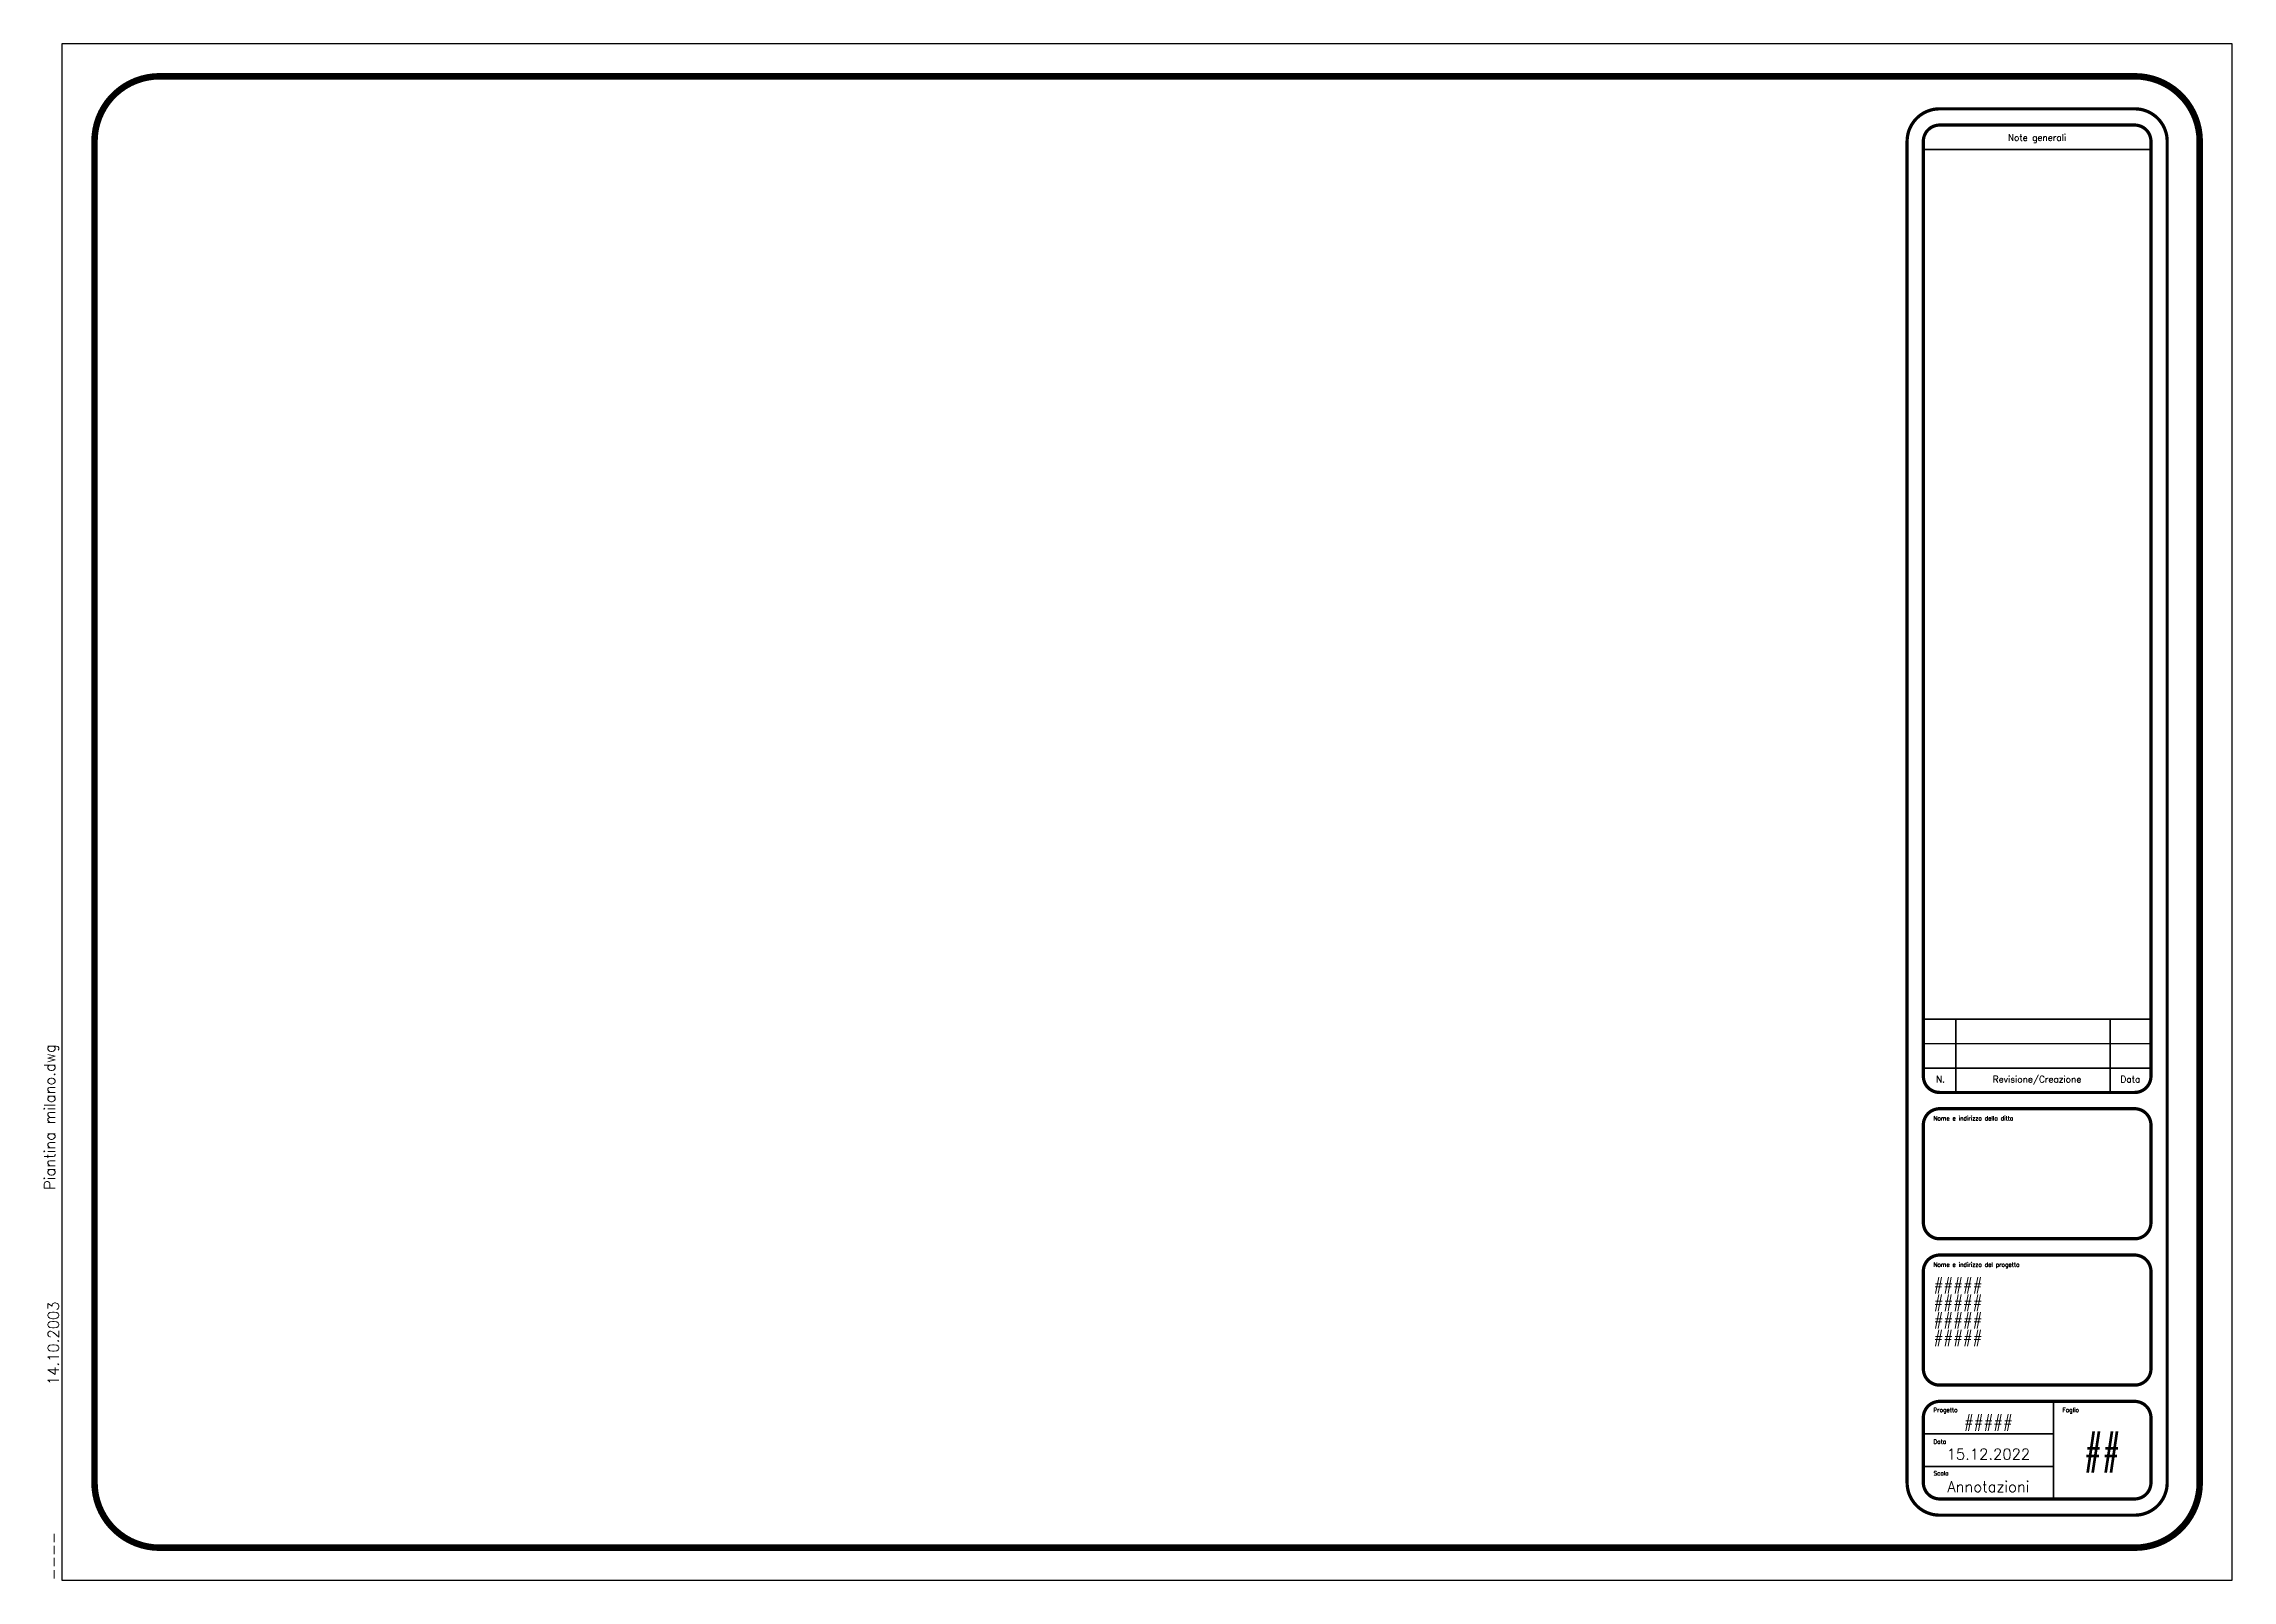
# Paper-space layout 'ISO A1' of a CAD drawing. Header units: millimetres. Extents: x -7 to 801, y 0 to 567.
import ezdxf
from ezdxf.enums import TextEntityAlignment as Align

# ---------------------------------------------------------------- set-up
doc = ezdxf.new("R2010")
doc.units = ezdxf.units.MM
doc.layers.add('Cartiglio', color=7, linetype='Continuous')
doc.styles.add('Roman', font='romans.shx')

# ---------------------------------------------------------------- blocks, each defined once
blk = doc.blocks.new('Cartiglio')
at = {"layer": 'Cartiglio'}
for p, q in [((0, 567), (0, 0)), ((801, 567), (0, 567)), ((801, 0), (801, 567)), ((0, 0), (801, 0))]:
    blk.add_line(p, q, dxfattribs=at)
for points, const_width in [([(789, 531, 0.414214), (765, 555), (36, 555, 0.414214), (12, 531), (12, 36, 0.414214), (36, 12), (765, 12, 0.414214), (789, 36)], 2.4), ([(765, 543), (693, 543, 0.414214), (681, 531), (681, 36, 0.414214), (693, 24), (765, 24, 0.414214), (777, 36), (777, 531, 0.414214)], 1.2), ([(771, 531, 0.414214), (765, 537), (693, 537, 0.414214), (687, 531), (687, 186, 0.414214), (693, 180), (765, 180, 0.414214), (771, 186)], 1.2), ([(693, 126), (765, 126, 0.414214), (771, 132), (771, 168, 0.414214), (765, 174), (693, 174, 0.414214), (687, 168), (687, 132, 0.414214)], 1.2), ([(693, 72), (765, 72, 0.414214), (771, 78), (771, 114, 0.414214), (765, 120), (693, 120, 0.414214), (687, 114), (687, 78, 0.414214)], 1.2), ([(693, 30), (765, 30, 0.414214), (771, 36), (771, 60, 0.414214), (765, 66), (693, 66, 0.414214), (687, 60), (687, 36, 0.414214)], 1.2)]:
    blk.add_lwpolyline(points, format="xyb", close=True, dxfattribs=dict(at, const_width=const_width))
at = {"layer": 'Cartiglio', "const_width": 0.6}
for points in [[(687, 528), (771, 528)], [(687, 207), (771, 207)], [(699, 180), (699, 207)], [(756, 180), (756, 207)], [(687, 198), (771, 198)], [(687, 189), (771, 189)], [(735, 30), (735, 66)], [(687, 54), (735, 54)], [(687, 42), (735, 42)]]:
    blk.add_lwpolyline(points, dxfattribs=at)
at = {"layer": 'Cartiglio', "style": 'Roman'}
for s, p in [('Note generali', (728.96, 532.39)), ('N.', (693.33, 184.88)), ('Revisione/Creazione', (728.96, 184.88)), ('Data', (763.41, 184.88))]:
    blk.add_text(s, height=2.4, dxfattribs=at).set_placement(p, align=Align.MIDDLE_CENTER)
for s, p in [('Nome e indirizzo della ditta', (690.73, 169.71)), ('Nome e indirizzo del progetto', (690.73, 115.71)), ('Progetto', (690.73, 62.03)), ('Foglio', (738.36, 62.03)), ('Data', (690.73, 50.37)), ('Scala', (690.73, 38.72))]:
    blk.add_text(s, height=1.56, dxfattribs=at).set_placement(p)
at = {"layer": 'Cartiglio', "color": 0, "style": 'Roman', "flags": 8}
for tag, p in [('NOME PROGETTO', (690.8, 105.93)), ('INDIRIZZO PROGETTO 1', (690.8, 99.45)), ('INDIRIZZO PROGETTO 2', (690.8, 92.97)), ('INDIRIZZO PROGETTO 3', (690.8, 86.5))]:
    blk.add_attdef(tag, text='', height=4, dxfattribs=at).set_placement(p, align=Align.BOTTOM_LEFT)
for tag, p in [('NOME PROGETTO', (711, 58.5)), ('DATA', (711, 46.5))]:
    blk.add_attdef(tag, text='', height=4, dxfattribs=at).set_placement(p, align=Align.MIDDLE_CENTER)
at = {"layer": 'Cartiglio', "color": 0, "style": 'Roman', "width": 0.75, "flags": 8}
blk.add_attdef('N. FOGLIO', text='', height=10, dxfattribs=at).set_placement((753, 48), align=Align.MIDDLE_CENTER)
at = {"layer": 'Cartiglio', "color": 0, "style": 'Roman'}
blk.add_attdef('SCALA', text='', height=4, dxfattribs=at).set_placement((711, 34.5), align=Align.MIDDLE_CENTER)

psp = doc.layouts.new('ISO A1')

# ---------------------------------------------------------------- block references
at = {"layer": 'Cartiglio'}
ref = psp.add_blockref('Cartiglio', (0, 0), dxfattribs=at)
ref.add_attrib('NOME PROGETTO', '#####', dxfattribs={"color": 0, "height": 4, "style": 'Roman'}).set_placement((690.8, 105.93), align=Align.BOTTOM_LEFT)
ref.add_attrib('INDIRIZZO PROGETTO 1', '#####', dxfattribs={"color": 0, "height": 4, "style": 'Roman'}).set_placement((690.8, 99.45), align=Align.BOTTOM_LEFT)
ref.add_attrib('INDIRIZZO PROGETTO 2', '#####', dxfattribs={"color": 0, "height": 4, "style": 'Roman'}).set_placement((690.8, 92.97), align=Align.BOTTOM_LEFT)
ref.add_attrib('INDIRIZZO PROGETTO 3', '#####', dxfattribs={"color": 0, "height": 4, "style": 'Roman'}).set_placement((690.8, 86.5), align=Align.BOTTOM_LEFT)
ref.add_attrib('NOME PROGETTO', '#####', dxfattribs={"color": 0, "height": 4, "style": 'Roman'}).set_placement((711, 58.5), align=Align.MIDDLE_CENTER)
ref.add_attrib('DATA', '15.12.2022', dxfattribs={"color": 0, "height": 4, "style": 'Roman'}).set_placement((711, 46.5), align=Align.MIDDLE_CENTER)
ref.add_attrib('SCALA', 'Annotazioni', dxfattribs={"color": 0, "height": 4, "style": 'Roman'}).set_placement((711, 34.5), align=Align.MIDDLE_CENTER)
ref.add_attrib('N. FOGLIO', '##', dxfattribs={"color": 0, "height": 10, "style": 'Roman', "width": 0.75}).set_placement((753, 48), align=Align.MIDDLE_CENTER)

# ---------------------------------------------------------------- texts
at = {"layer": 'Cartiglio', "color": 0, "char_height": 4, "attachment_point": 7, "rotation": 90, "style": 'Roman'}
for s, insert, width in [('Piantina milano.dwg', (-1.2, 144), 186.8672), ('14.10.2003', (-1.2, 72), 54.1433), ('----', (-1.2, 0), 63.5285)]:
    psp.add_mtext(s, dxfattribs=dict(at, insert=insert, width=width))

doc.saveas('drawing.dxf')
